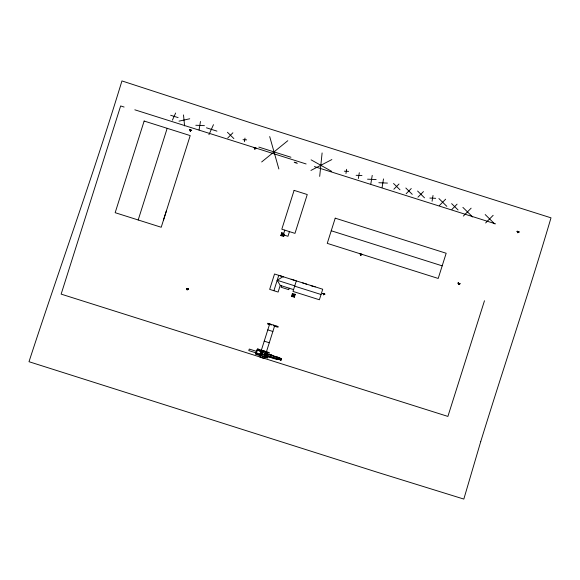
<?xml version="1.0" encoding="UTF-8"?>
<svg xmlns="http://www.w3.org/2000/svg" width="580" height="580" viewBox="0 0 580 580"><rect width="100%" height="100%" fill="white"/><g stroke="black" fill="none" stroke-linecap="round" stroke-linejoin="round"><path stroke-width="0.87" d="M265.546 356.685L267.931 357.447L267.743 358.041L255.939 354.308L256.693 350.61L257.636 348.957L269.439 352.691L269.25 353.285L261.486 350.835L260.173 354.989L264.951 356.497L266.263 352.343L264.69 353.162L262.899 352.596L258.187 349.131L257.621 350.9L256.693 350.61M319.689 176.385L322.103 152.939M199.07 129.963L200.47 121.466M244.39 141.709L244.985 138.098M345.955 173.514L346.644 169.295M358.36 178.495L359.31 172.724M370.823 183.889L372.222 175.392M382.104 187.412L383.503 178.923M432.071 201.26L433.021 195.482M138.192 219.98L167.171 128.318M254.243 147.682L255.04 148.125L254.765 148.98L255.186 148.168L256.034 148.436L254.323 147.646M284.352 234.335L283.678 236.473L280.821 235.567L281.728 232.718L283.867 233.392M280.821 235.567L282.395 234.755L281.728 232.718M283.678 236.473L282.547 234.291M284.78 230.144L283.301 234.813L287.97 236.292L289.449 231.623M273.89 290.718L278.755 275.333M279.603 275.601L283.635 276.877M255.961 352.857L256.44 351.328M282.982 276.675L277.189 280.285L280.234 285.375L278.125 292.052L269.664 289.376L274.529 273.999L322.719 289.231L319.384 299.766L292.994 291.421L296.322 280.887M259.245 355.351L260.63 355.794M268.953 324.372L269.156 323.72M281.503 285.781L281.046 287.223L288.76 289.666L289.217 288.216M261.196 350.74L269.685 323.894M269.86 324.662L270.062 324.01M260.449 355.736L260 357.164L264.574 358.614L265.024 357.178M271.295 325.119L271.505 324.466M263.501 350.813L265.662 351.494M262.914 356.512L263.907 356.83M273.383 325.779L273.593 325.126M274.318 325.351L274.108 326.004L278.008 327.236L278.219 326.591L267.699 323.263L267.496 323.915L270.265 324.793M266.517 351.545L274.753 325.496M265.357 357.287L267.046 351.937M266.017 357.273L267.46 352.72M291.138 279.248L295.176 280.524M276.551 326.779L276.762 326.127M281.075 359.992L276.276 359.013L276.979 356.801L281.467 358.759L280.995 359.962L270.57 357.207L271.273 354.996L281.38 358.737M291.522 296.308L292.421 293.458L295.278 294.357L294.372 297.214L291.522 296.308L293.096 295.495L292.421 293.458M294.372 297.214L293.705 295.176L295.278 294.357M302.651 282.888L306.689 284.164M280.676 359.861L281.068 358.636M280.763 359.89L281.148 358.665M281.003 359.556L281.184 359.121M281.235 359.629L281.01 359.063M315.23 286.868L311.141 285.773M484.474 300.752L447.898 416.418L61.147 294.125L120.647 105.951L124.106 107.046M172.419 120.154L175.638 113.035M208.938 134.698L213.476 124.678M296.133 162.799L294.227 162.168M227.744 138.011L232.892 132.784M393.849 189.225L398.997 183.998M406.13 193.756L411.271 188.529M417.948 197.2L423.458 191.603M439.299 205.639L445.636 199.201M451.943 209.38L457.084 204.153M463.362 216.072L471.149 208.169M485.634 222.966L493.159 215.318M187.956 288.905L187.238 289.565L187.028 288.615M459.454 283.489L458.736 284.149L458.526 283.192M190.871 130.13L190.465 130M255.374 148.038L254.961 147.907M187.746 288.84L187.333 288.709M361.282 254.214L360.876 254.083M324.089 293.777L323.676 293.647M518.303 231.688L517.889 231.558M459.244 283.424L458.831 283.294M261.667 161.958L287.796 140.708M310.938 170.433L331.854 159.565M260.173 354.989L262.341 354.358L280.836 359.651M178.995 121.147L189.732 118.777M256.773 353.597L262.617 353.474L257.904 350.015M282.199 234.827L283.424 235.132L282.308 234.719M293.001 295.459C295.771 296.344 291.682 295.271 293.4 295.59M195.801 125.258L204.406 125.642M242.998 139.707L246.652 139.867M344.324 171.172L348.602 171.368M356.142 175.298L361.985 175.559M367.546 179.184L376.152 179.568M378.834 182.707L387.433 183.091M429.845 198.063L435.689 198.317M271.273 354.996L267.953 354.38L272.796 355.482M292.806 295.524L293.19 295.64M282.445 234.791L282.235 234.726M293.103 295.64L293.56 295.64M170.658 115.26L178.111 117.617M206.458 127.81L216.942 131.131M258.839 147.095L290.95 157.252M134.828 109.809L306.124 163.966M314.389 166.576L495.545 223.858M295.089 162.603L297.359 163.313M331.238 230.768L442.192 265.85M282.395 234.755L282.859 234.9M166.54 210.417L163.415 220.313M277.189 280.285L294.756 285.839M294.662 286.157L321.052 294.502M280.234 285.375L293.574 289.594M293.241 295.031L293.705 295.176M267.793 329.868L272.861 331.47M264.226 341.156L269.294 342.751M281.068 358.817L281.568 358.976L281.271 359.904L280.771 359.745M256.868 351.465L249.277 349.058L248.791 350.588L256.389 352.988M280.865 359.513L281.271 359.644M256.121 352.415L257.049 352.712L256.49 354.481L262.341 354.358L262.899 352.596L261.486 350.835M266.372 356.149L277.218 359.578M259.39 355.177L261.051 355.7M281.075 358.904L264.69 353.162L264.132 354.924L264.951 356.497M272.092 357.686L267.503 355.808L270.57 357.207M311.098 159.848L331.673 171.354M485.177 214.549L494.602 223.829M462.891 207.379L472.635 216.963M451.632 203.631L458.07 209.967M438.915 198.556L446.846 206.364M417.614 191.045L424.509 197.831M405.819 188.007L412.257 194.344M393.537 183.476L399.983 189.812M227.432 132.262L233.878 138.598M269.7 136.568L278.857 168.976M517.577 231.456L517.788 232.413M254.656 147.813L254.867 148.763M183.505 114.927L184.592 125.867M255.939 354.308A9.012 9.012 0 0 1 257.636 348.957M480.711 441.663L463.826 499.075L377.421 472.287L29 361.71C59.537 267.967 93.249 175.283 121.938 80.924L251.307 123.025L551 217.833C528.909 292.864 503.701 366.915 480.711 441.663M144.144 121.039L115.166 212.693L161.218 227.258L190.196 135.597L144.144 121.039M189.747 129.775L190.537 130.21L190.269 131.073L190.689 130.261L191.538 130.529L189.747 129.775M190.037 129.695L189.885 130.174L189.551 129.804L190.037 129.695M191.4 130.13L191.248 130.601L191.733 130.493L191.4 130.13M186.615 288.485L187.412 288.92L187.137 289.782L187.557 288.97L188.406 289.239L186.615 288.485M186.912 288.405L186.76 288.883L186.419 288.514L186.912 288.405M188.268 288.84L188.116 289.311L188.609 289.202L188.268 288.84M254.54 147.61L254.388 148.081L254.054 147.719L254.54 147.61M255.896 148.038L255.751 148.516L256.237 148.407L255.896 148.038M294.096 190.37L281.815 229.209L294.974 233.37L307.255 194.532L294.096 190.37M335.218 218.167L327.25 243.368L438.204 278.451L446.172 253.257L335.218 218.167M322.958 293.422L323.756 293.857L323.481 294.72L323.901 293.908L324.749 294.176L322.958 293.422M323.256 293.342L323.103 293.821L322.77 293.451L323.256 293.342M324.611 293.777L324.466 294.248L324.952 294.14L324.611 293.777M360.158 253.859L360.949 254.301L360.68 255.156L361.101 254.344L361.949 254.613L360.158 253.859M360.448 253.786L360.303 254.257L359.962 253.888L360.448 253.786M361.811 254.214L361.659 254.692L362.145 254.584L361.811 254.214M458.12 283.062L458.911 283.504L458.642 284.367L459.055 283.548L459.904 283.816L458.12 283.062M458.41 282.989L458.258 283.468L457.924 283.098L458.41 282.989M459.773 283.417L459.621 283.895L460.107 283.787L459.773 283.417M517.172 231.326L517.969 231.768L517.693 232.631L518.114 231.811L518.962 232.08L517.172 231.326M517.462 231.253L517.316 231.732L516.976 231.362L517.462 231.253M518.824 231.681L518.672 232.16L519.158 232.051L518.824 231.681M190.653 130.928L190.291 131.261L190.182 130.775L190.653 130.928M255.156 148.835L254.787 149.176L254.685 148.683L255.156 148.835M187.529 289.637L187.159 289.971L187.05 289.485L187.529 289.637M361.072 255.012L360.702 255.345L360.593 254.859L361.072 255.012M323.872 294.575L323.502 294.908L323.401 294.423L323.872 294.575M459.026 284.214L458.657 284.555L458.555 284.07L459.026 284.214M518.085 232.478L517.715 232.819L517.606 232.333L518.085 232.478M282.148 234.951L283.352 235.35L282.148 234.951M292.842 295.691L294.053 296.09L292.842 295.691M283.431 234.305L282.206 233.936L283.431 234.305M283.359 234.516L282.098 234.117L283.359 234.516M294.125 295.046L292.856 294.64L294.125 295.046M294.06 295.256L292.835 294.894L294.06 295.256"/></g></svg>
